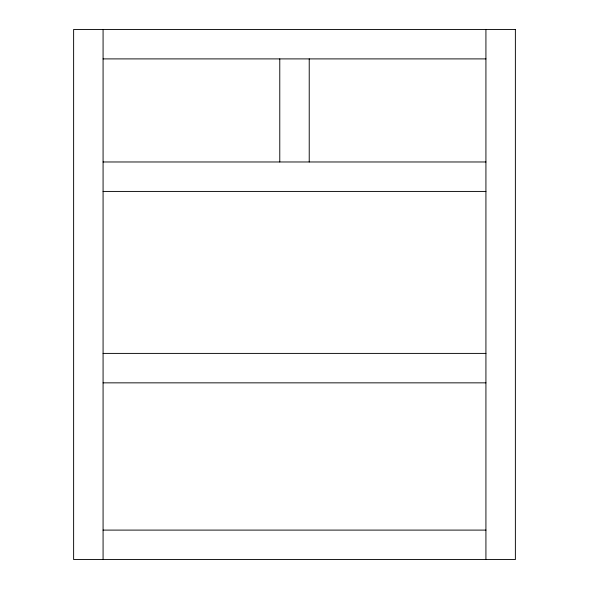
<?xml version="1.0" encoding="UTF-8"?>
<svg xmlns="http://www.w3.org/2000/svg" width="589" height="589" viewBox="0 0 589 589"><rect width="100%" height="100%" fill="white"/><g stroke="black" fill="none" stroke-linecap="round" stroke-linejoin="round"><path stroke-width="0.88" d="M103.075 58.9L485.925 58.9M103.075 161.975L485.925 161.975M103.075 191.425L485.925 191.425M103.075 353.4L485.925 353.4M103.075 382.85L485.925 382.85M103.075 530.1L485.925 530.1M485.925 29.45L485.925 559.55M309.225 58.9L309.225 161.975M279.775 58.9L279.775 161.975M103.075 29.45L103.075 559.55M515.375 29.45L73.625 29.45L73.625 559.55L515.375 559.55L515.375 29.45"/></g></svg>
